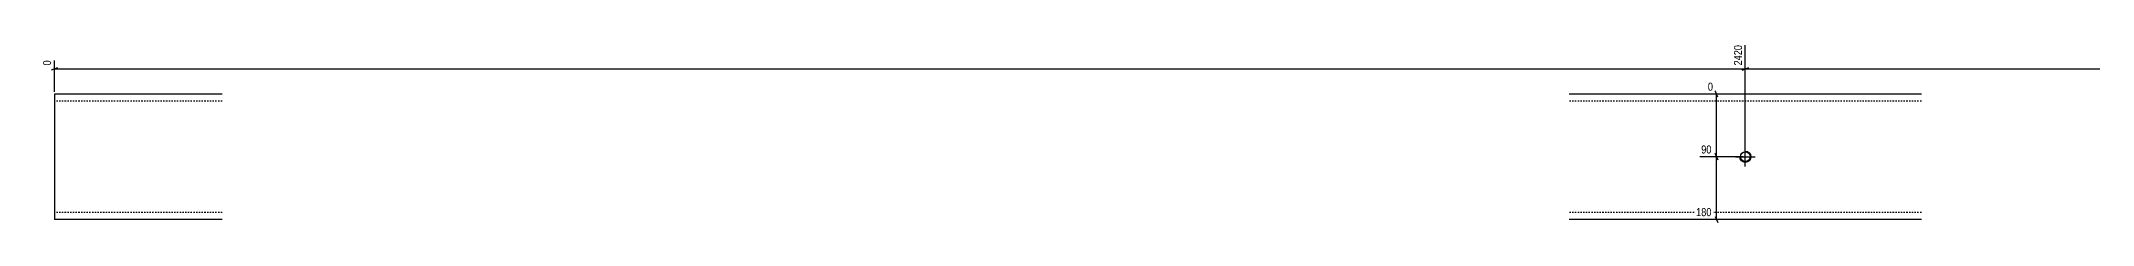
# Model space of a CAD drawing. Header units: millimetres. Extents: x 9 to 17810, y 7 to 306.
# Drawn here: x 11936 to 14873, y 9 to 266 of the extents above; entities that cross this region are included whole.
import ezdxf

# ---------------------------------------------------------------- set-up
doc = ezdxf.new("R2010")
doc.units = ezdxf.units.MM
doc.linetypes.add('DXK_LINE_DOT2', pattern=[3.9198, 1.9599, -1.9599])
doc.layers.add('MÅLSÆTNING', color=7, linetype='Continuous')
doc.layers.add('STÅL', color=7, linetype='Continuous')
doc.styles.add('Arial Narrow', font='ARIALN.TTF', dxfattribs={"height": 0.2})

msp = doc.modelspace()

# ---------------------------------------------------------------- linework, layer by layer
at = {"layer": 'MÅLSÆTNING', "color": 7, "linetype": 'Continuous'}
for p, q in [((11955.4, 196.5), (11955.4, 241.9)), ((14375.4, 106.5), (14375.4, 263.9)), ((14375.4, 106.5), (14375.4, 263.9)), ((11959.9, 231.3), (11950.9, 227.7)), ((11955.4, 229.5), (14375.4, 229.5)), ((14379.9, 231.3), (14370.9, 227.7)), ((14370.9, 227.7), (14379.9, 231.3)), ((14375.4, 229.5), (17805.2, 229.5)), ((14372.4, 193.5), (14321.8, 193.5)), ((14336, 189), (14332.4, 198)), ((14334.2, 103.5), (14334.2, 193.5)), ((14372.4, 103.5), (14310.1, 103.5)), ((14372.4, 103.5), (14310.1, 103.5)), ((14332.4, 108), (14336, 99)), ((14336, 99), (14332.4, 108)), ((14334.2, 13.5), (14334.2, 103.5)), ((14372.4, 13.5), (14302.8, 13.5)), ((14332.4, 18), (14336, 9))]:
    msp.add_line(p, q, dxfattribs=at)
at = {"layer": 'STÅL', "color": 2, "linetype": 'Continuous'}
for p, q in [((11955.4, 193.5), (11955.4, 168.5)), ((12195.4, 193.5), (11955.4, 193.5)), ((14627.4, 193.5), (14123.4, 193.5)), ((11955.4, 168.5), (11955.4, 38.5)), ((11955.4, 38.5), (11955.4, 13.5)), ((12195.4, 13.5), (11955.4, 13.5)), ((14627.4, 13.5), (14123.4, 13.5))]:
    msp.add_line(p, q, dxfattribs=at)
at = {"layer": 'STÅL', "color": 7, "linetype": 'DXK_LINE_DOT2'}
for p, q in [((11955.4, 193.5), (11955.4, 186.2)), ((12195.4, 183.5), (11955.4, 183.5)), ((14627.4, 183.5), (14123.4, 183.5)), ((12195.4, 23.5), (11955.4, 23.5)), ((14627.4, 23.5), (14123.4, 23.5))]:
    msp.add_line(p, q, dxfattribs=at)
at = {"layer": 'STÅL', "color": 3, "linetype": 'Continuous'}
for p, q in [((14375.4, 89.5), (14375.4, 117.5)), ((14361.4, 103.5), (14389.4, 103.5)), ((14368, 100.4), (14367.4, 103.5)), ((14367.4, 103.5), (14367.4, 103.5)), ((14369.8, 97.8), (14368, 100.4)), ((14368.4, 103.5), (14369, 106.2)), ((14369, 100.8), (14368.4, 103.5)), ((14368.4, 103.5), (14368.4, 103.5)), ((14369, 106.2), (14370.5, 108.5)), ((14370.5, 98.6), (14369, 100.8)), ((14372.4, 96.1), (14369.8, 97.8)), ((14370.5, 108.5), (14372.8, 110)), ((14372.8, 97), (14370.5, 98.6)), ((14375.4, 95.5), (14372.4, 96.1)), ((14372.8, 110), (14375.4, 110.5)), ((14375.4, 96.5), (14372.8, 97)), ((14375.4, 111.5), (14375.4, 111.5)), ((14375.4, 111.5), (14378.5, 110.9)), ((14375.4, 110.5), (14375.4, 110.5)), ((14375.4, 110.5), (14378.1, 110)), ((14378.1, 97), (14375.4, 96.5)), ((14375.4, 96.5), (14375.4, 96.5)), ((14378.5, 96.1), (14375.4, 95.5)), ((14375.4, 95.5), (14375.4, 95.5)), ((14378.1, 110), (14380.4, 108.5)), ((14380.4, 98.6), (14378.1, 97)), ((14378.5, 110.9), (14381.1, 109.2)), ((14381.1, 97.8), (14378.5, 96.1)), ((14380.4, 108.5), (14381.9, 106.2)), ((14381.9, 100.8), (14380.4, 98.6)), ((14381.1, 109.2), (14382.8, 106.6)), ((14382.8, 100.4), (14381.1, 97.8)), ((14381.9, 106.2), (14382.4, 103.5)), ((14382.4, 103.5), (14381.9, 100.8)), ((14382.4, 103.5), (14382.4, 103.5)), ((14382.8, 106.6), (14383.4, 103.5)), ((14383.4, 103.5), (14382.8, 100.4)), ((14383.4, 103.5), (14383.4, 103.5))]:
    msp.add_line(p, q, dxfattribs=at)

# ---------------------------------------------------------------- next in the draw order: wipeouts: each hides what was drawn before it
at = {"color": 0, "linetype": 'Continuous'}
for points in [[(14373, 266.2), (14356.2, 266.2), (14356.2, 232.2), (14373, 232.2)], [(11953, 244.3), (11936.2, 244.3), (11936.2, 232.2), (11953, 232.2)], [(14331.5, 195.9), (14331.5, 212.7), (14319.4, 212.7), (14319.4, 195.9)], [(14329.3, 105.9), (14329.3, 122.7), (14309.9, 122.7), (14309.9, 105.9)], [(14329.3, 15.9), (14329.3, 32.7), (14302.6, 32.7), (14302.6, 15.9)]]:
    msp.add_wipeout(points, dxfattribs=at).dxf.layer = 'MÅLSÆTNING'

# ---------------------------------------------------------------- next in the draw order: texts
at = {"layer": 'MÅLSÆTNING', "color": 3, "linetype": 'Continuous', "style": 'Arial Narrow'}
for s, height, p in [('0', 11.5, (11950.6, 234.6)), ('2420', 11.45, (14370.6, 234.6))]:
    msp.add_text(s, height=height, rotation=90.0002, dxfattribs=at).set_placement(p)
for s, height, p in [('0', 11.5, (14321.8, 198.3)), ('90', 11.45, (14312.3, 108.3)), ('180', 11.45, (14305, 18.3))]:
    msp.add_text(s, height=height, dxfattribs=at).set_placement(p)

doc.saveas('drawing.dxf')
